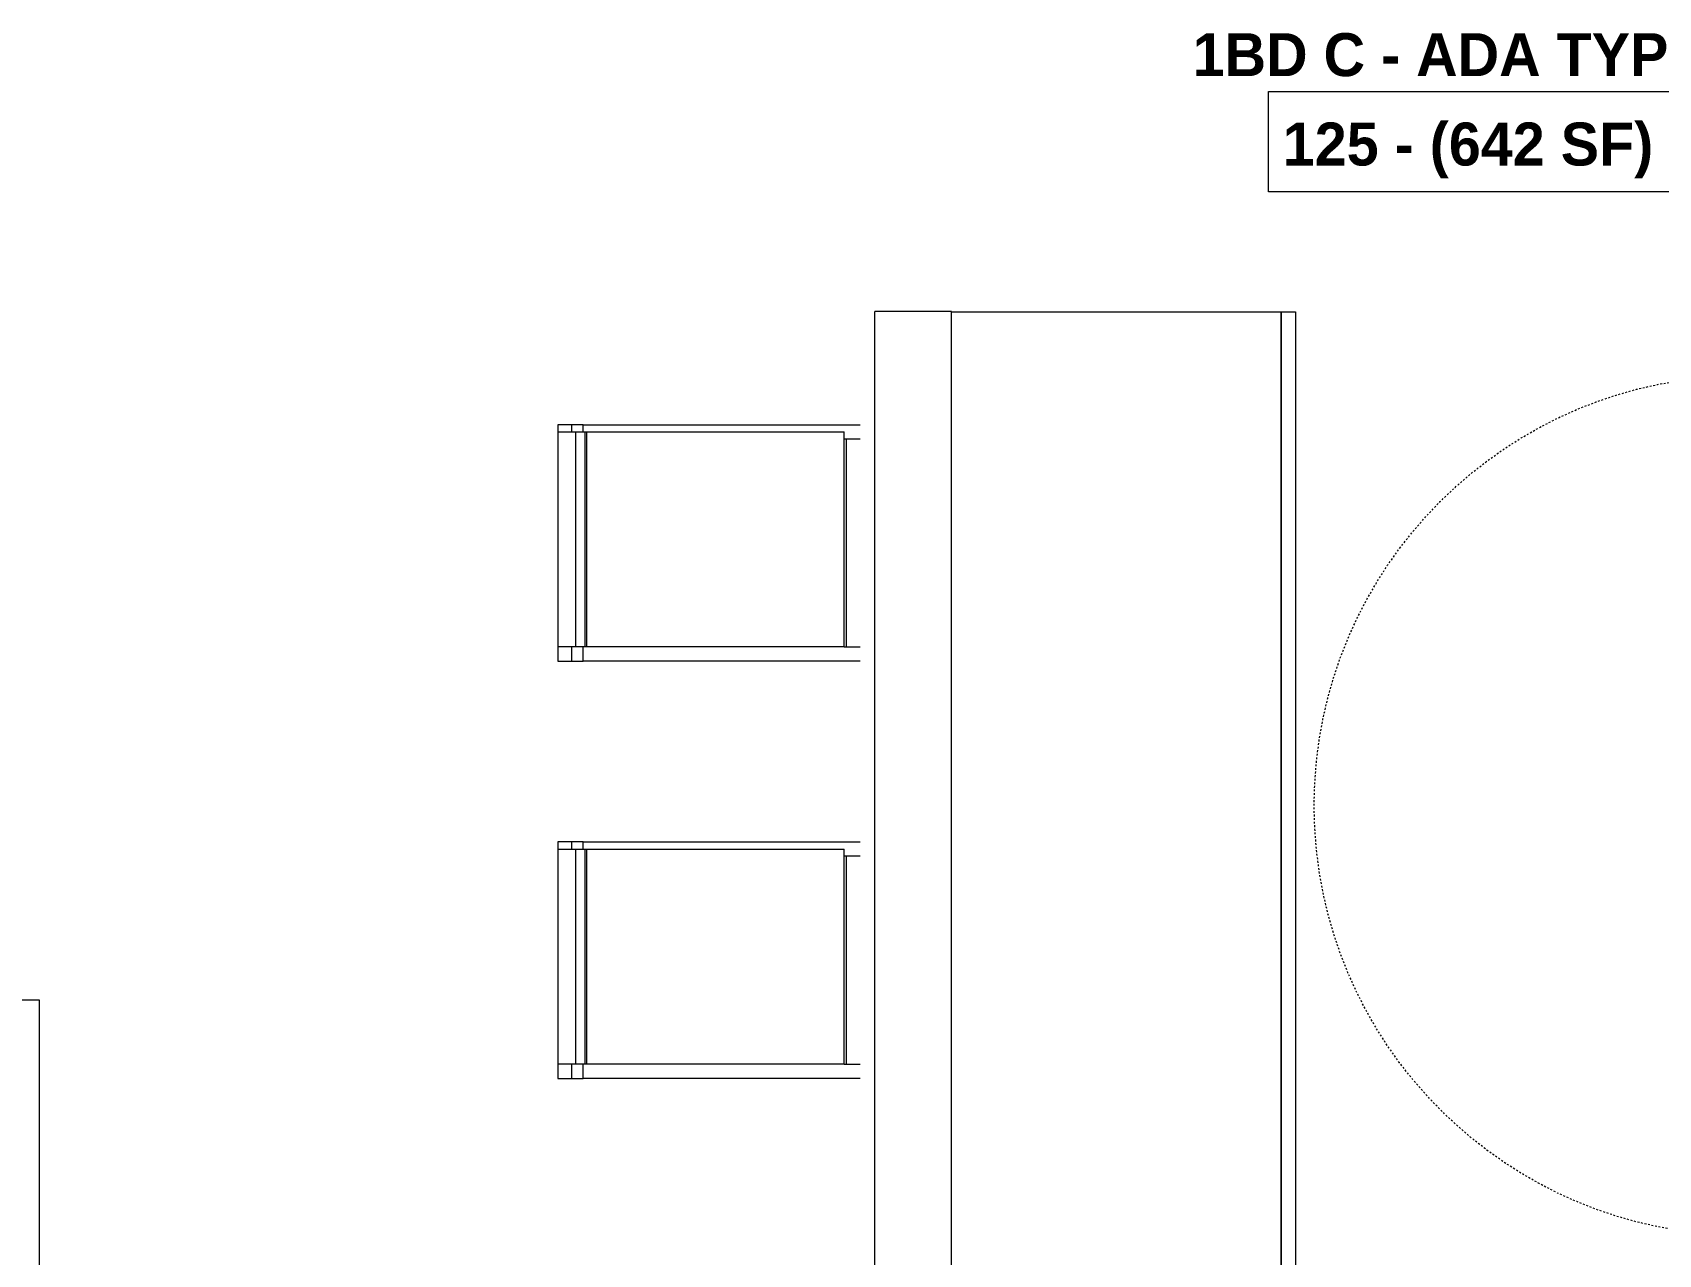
# Model space of a CAD drawing. Header units: inches. Extents: x -4058 to -1781, y 9814 to 12289.
# Drawn here: x -3669.6 to -3556.1, y 10596 to 10681.3 of the extents above; entities that cross this region are included whole.
import ezdxf

# ---------------------------------------------------------------- set-up
doc = ezdxf.new("R2010")
doc.units = ezdxf.units.IN
doc.header["$MEASUREMENT"] = 0
doc.linetypes.add('Dash', pattern=[0.25, 0.125, -0.125])
for name, color, linetype, lineweight in [('A-AREA-IDEN', 2, 'Continuous', 9), ('A-GENM', 5, 'Continuous', 9), ('A-GENM-2', 147, 'Dash', 9), ('A-WALL-2', 113, 'Continuous', 9), ('I-FURN', 30, 'Continuous', 9), ('Q-CASE', 31, 'Continuous', 9)]:
    doc.layers.add(name, color=color, linetype=linetype, lineweight=lineweight)
doc.styles.add('Century Gothic_B', font='GOTHICB.TTF', dxfattribs={"height": 3})

# ---------------------------------------------------------------- blocks, each defined once
blk = doc.blocks.new('Couch-Both_Arms-Generic - 2-1523460-UNIT PLANS - 1ST FLOOR')
at = {"layer": 'I-FURN'}
for p, q in [((-18, 18.5), (18, 18.5)), ((-18, 17.5), (-18, 18.5)), ((18, 18.5), (18, 17.5)), ((-24, 17.5), (-18, 17.5)), ((-24, -10), (-24, 17.5)), ((-18, 17.5), (-18, -10)), ((18, 17.5), (24, 17.5)), ((18, -10), (18, 17.5)), ((24, 17.5), (24, -10)), ((-24, -10), (24, -10)), ((-24, -13.5), (-24, -10)), ((24, -10), (24, -13.5)), ((-24, -11.5), (24, -11.5)), ((-24, -13.5), (24, -13.5)), ((-24, -17.5), (-24, -13.5)), ((24, -13.5), (-24, -13.5)), ((24, -13.5), (24, -17.5)), ((24, -17.5), (-24, -17.5))]:
    blk.add_line(p, q, dxfattribs=at)
blk = doc.blocks.new('Bar_Stool_6722_1_ - Bar_Stool_6722_1_-V82-UNIT PLANS - 1ST FLOOR')
at = {"layer": 'I-FURN'}
for p, q in [((1, 0), (0, 0)), ((0, 0), (0, -0.98)), ((1, -1.24), (1, 0)), ((16, 0), (1, 0)), ((16, 0), (16, -1.24)), ((0, -0.98), (1, -0.98)), ((0, -0.98), (0, -1.78)), ((16.5, 0), (16, 0)), ((16, -0.98), (16.5, -0.98)), ((16.5, -0.98), (16.5, 0)), ((16.5, -1.78), (16.5, -0.98)), ((0, -1.78), (1, -1.78)), ((0, -17.72), (0, -1.78)), ((1, -1.91), (1, -1.24)), ((16, -1.24), (1, -1.24)), ((1, -1.91), (16, -1.91)), ((1, -2.03), (1, -1.91)), ((1, -17.63), (1, -2.03)), ((1, -2.03), (16, -2.03)), ((16, -1.24), (16, -1.91)), ((16, -1.78), (16.5, -1.78)), ((16, -1.91), (16, -2.03)), ((16, -2.03), (16, -17.63)), ((16.5, -1.78), (16.5, -17.72)), ((0, -19.21), (0, -17.72)), ((1, -19.89), (1, -17.63)), ((16, -17.63), (16, -19.89)), ((16.5, -17.72), (16.5, -19.21)), ((0, -21.11), (0, -19.21)), ((16.5, -19.21), (16.5, -21.11)), ((1, -19.99), (1, -19.89)), ((1, -19.99), (1, -20.06)), ((1, -20), (16, -20)), ((1, -20.06), (1, -20.14)), ((15.5, -20.14), (1, -20.14)), ((1, -20.14), (1, -21.11)), ((15.5, -20.06), (15.5, -19.99)), ((15.5, -20.14), (15.5, -20.06)), ((15.5, -21.11), (15.5, -20.14)), ((16, -19.89), (16, -19.99))]:
    blk.add_line(p, q, dxfattribs=at)
blk = doc.blocks.new('OD_CW_Base Cabinet - OD_CW_Base Cabinet-V112-UNIT PLANS - 1ST FLOOR')
at = {"layer": 'Q-CASE'}
for p, q in [((0.74, -24), (0.74, 0)), ((0.74, 0), (107.93, 0)), ((0.74, -1), (0.74, 0)), ((0.74, 0), (107.93, 0)), ((107.93, -1), (0.74, -1)), ((0.74, -24), (0.74, -1)), ((0.74, -1), (107.93, -1)), ((107.93, 0), (107.93, -24)), ((107.93, 0), (107.93, -1)), ((107.93, -1), (107.93, -24)), ((107.93, -24), (0.74, -24)), ((107.93, -24), (0.74, -24))]:
    blk.add_line(p, q, dxfattribs=at)
blk = doc.blocks.new('ADA Clearances - 5ft Circle-4171342-UNIT PLANS - 1ST FLOOR')
at = {"layer": 'A-GENM-2'}
blk.add_circle((0, 0), 30, dxfattribs=at)

msp = doc.modelspace()

# ---------------------------------------------------------------- linework, layer by layer
at = {"layer": 'A-AREA-IDEN', "flags": 128}
msp.add_lwpolyline([(-3583.30579, 10677.17966), (-3554.05539, 10677.17966), (-3554.05539, 10670.17808), (-3583.30579, 10670.17808)], close=True, dxfattribs=at)
at = {"layer": 'A-WALL-2'}
for p in [(-3610.79874, 10554.6269), (-3605.42374, 10661.8144)]:
    msp.add_line(p, (-3610.79874, 10661.8144), dxfattribs=at)

# ---------------------------------------------------------------- block references
at = {"layer": 'A-GENM', "rotation": 270.0000000001962}
msp.add_blockref('ADA Clearances - 5ft Circle-4171342-UNIT PLANS - 1ST FLOOR', (-3550.11124, 10627.3394), dxfattribs=at)
at = {"layer": 'I-FURN'}
for name, p, rotation in [('Bar_Stool_6722_1_ - Bar_Stool_6722_1_-V82-UNIT PLANS - 1ST FLOOR', (-3632.92374, 10637.42569), 89.99999999990585), ('Bar_Stool_6722_1_ - Bar_Stool_6722_1_-V82-UNIT PLANS - 1ST FLOOR', (-3632.92374, 10608.30437), 89.99999999990585), ('Couch-Both_Arms-Generic - 2-1523460-UNIT PLANS - 1ST FLOOR', (-3686.63093, 10589.79453), 90.00000000003507)]:
    msp.add_blockref(name, p, dxfattribs=dict(at, rotation=rotation))
at = {"layer": 'Q-CASE', "rotation": 269.9999999999985}
msp.add_blockref('OD_CW_Base Cabinet - OD_CW_Base Cabinet-V112-UNIT PLANS - 1ST FLOOR', (-3581.42374, 10662.5521), dxfattribs=at)

# ---------------------------------------------------------------- texts
at = {"layer": 'A-AREA-IDEN', "char_height": 3, "attachment_point": 1, "style": 'Century Gothic_B'}
for s, insert, width in [('1BD C - ADA TYPE B', (-3588.5987, 10681.25093), 48.177), ('125 - (642 SF)', (-3582.30579, 10675.01299), 32.926)]:
    msp.add_mtext(s, dxfattribs=dict(at, insert=insert, width=width))

doc.saveas('drawing.dxf')
